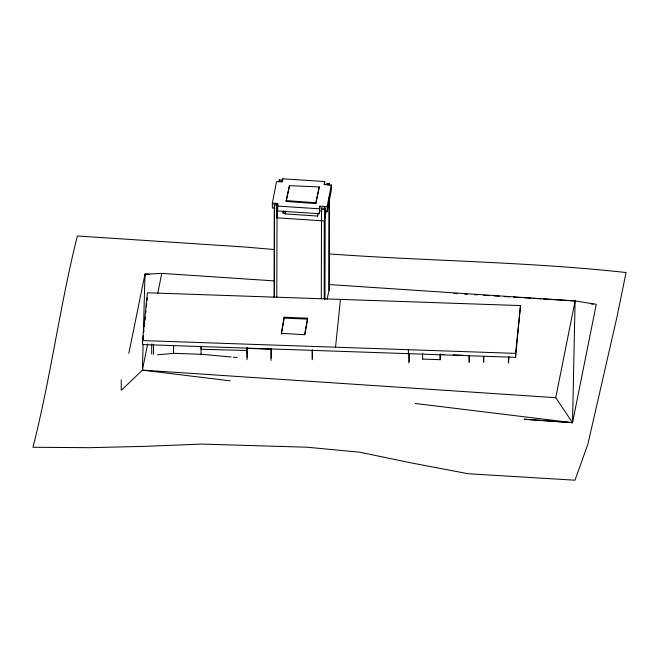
<?xml version="1.0" encoding="UTF-8"?>
<svg xmlns="http://www.w3.org/2000/svg" width="659" height="659" viewBox="0 0 659 659"><rect width="100%" height="100%" fill="white"/><g stroke="black" fill="none" stroke-linecap="round" stroke-linejoin="round"><path stroke-width="0.99" d="M328.948 284.531L575.101 300.949L572.531 422.691L524.325 419.239M121.964 389.7L142.41 370.127L143.094 344.616M143.225 339.509L143.341 335.431M143.415 332.367L144.98 274.202L161.768 273.386L274.589 280.907M142.492 340.579L147.41 292.777L520.503 305.578L515.585 357.343L142.492 344.55L142.492 340.579L515.585 353.372L520.503 305.578M142.492 344.55L142.698 342.515M143.011 339.459L143.324 336.411M143.744 332.342L143.95 330.307M144.37 326.246L144.683 323.19M144.996 320.142L145.318 317.086M145.73 313.025L145.944 310.99M146.364 306.921L146.677 303.873M146.99 300.817L147.303 297.769M247.001 349.542L247.232 347.277L247.232 357.45M247.001 352.771L247.232 350.506L201.061 349.254M335.538 347.194L340.456 299.4M440.253 354.245L440.179 359.69L422.576 359.081L422.641 358.414M508.542 361.742L509.053 356.733M284.218 317.201L281.36 333.33L304.656 334.706L307.58 318.19L284.218 317.201L281.36 334.261M304.829 334.665L307.415 320.093M274.21 208.079L272.356 207.956L272.356 203.071L276.558 181.579L282.126 181.942L282.736 178.795L324.673 181.53L324.673 184.462M324.673 181.53L324.071 184.586L331.353 185.039L327.136 206.605L319.862 206.135L319.335 213.697L277.406 210.971L277.925 203.433L272.356 203.071M277.406 210.971L277.752 209.208M319.335 213.697L319.862 206.135M324.92 206.465L324.92 211.498L327.136 211.638L331.353 190.072L331.353 185.039M230.271 380.861L142.41 370.127L147.649 343.924M157.732 293.535L161.768 273.386M274.144 297.44L274.391 203.738L277.044 203.919L276.846 217.824L324.236 220.913L324.236 298.568M276.796 297.621L277.044 203.919M285.388 211.275L285.388 213.195L283.057 213.046L283.452 211.053M318.165 213.096L317.572 216.061L285.248 213.911L285.388 213.195M321.287 298.478L321.534 208.038L324.854 208.26L324.854 299.516M329.508 183.523L329.261 184.759L326.6 184.578L326.848 183.342L329.508 183.523L329.508 185.566M324.607 299.73L324.854 208.26M324.632 218.953L326.197 211.111M327.177 299.186L329.138 289.383L329.138 203.557M415.195 403.465L572.531 422.691L555.743 397.698L575.101 300.949L596.271 304.301L572.531 422.691L524.325 419.223M128.81 353.339L144.98 274.202L149.082 274.457M286.195 200.591L289.458 185.665L319.286 186.925L315.826 203.582L286.195 201.432L286.195 200.591L315.826 202.75L319.286 186.925M286.195 201.432L289.458 185.665M157.493 354.839L173.556 353.315L201.061 354.262L231.169 356.989M439.981 354.427L444.009 354.567M453.087 354.88L463.17 355.226M284.218 318.132L307.58 319.121L307.58 318.19M453.969 293.42L457.049 293.609M464.233 294.054L467.313 294.252M474.496 294.697L477.577 294.886M483.739 295.273L488.871 295.586M494.003 295.907L499.135 296.229M504.267 296.55L509.399 296.863M513.509 297.118L520.692 297.571M523.773 297.761L530.956 298.206M533.016 298.338L541.228 298.848M543.28 298.972L575.101 300.949M277.406 206.078L319.335 208.804M276.063 208.203L277.925 208.326M319.862 211.028L321.889 211.16M274.144 204.974L276.796 205.155M321.287 209.274L324.607 209.496M149.082 274.474L144.98 274.202L144.98 276.129M591.148 303.956L593.199 304.096M142.41 370.127L555.743 397.698M329.138 253.913C428.053 261.153 527.381 261.672 626.05 272.529L617.162 316.196L587.877 444.166L575.002 480.205L468.162 473.73L413.242 463.302L359.625 452.206L307.242 447.23L201.242 444.075L145.903 446.332L89.533 447.683L32.95 447.272C50.784 377.459 59.837 305.834 77.367 235.98L244.415 247.001L273.996 249.489M233.179 357.17L237.199 357.532M515.585 353.372L515.585 357.343M508.542 356.824L508.542 362.376M508.468 356.461L508.468 363.101M483.739 356.173L483.739 361.865M483.591 356.659L483.591 362.343M469.216 361.816L469.216 355.432L469.142 362.524M440.179 353.957L440.179 359.69M422.576 353.43L422.576 359.081M409.247 353.43L409.247 361.478M408.893 353.446L408.893 363.043M408.391 349.698L408.391 353.669M329.508 197.865L329.261 290.298L329.261 197.049M327.136 206.605L327.136 211.638M321.534 208.038L321.534 220.345M317.572 213.178L317.572 216.061M315.826 202.75L315.826 203.582M312.358 349.896L312.358 358.512M312.234 350.135L312.234 359.715M285.248 211.02L285.248 213.911M283.057 211.119L283.057 213.046M282.736 178.795L282.736 180.755M274.391 203.738L274.391 297.234M271.31 348.825L271.31 358.068M270.948 360.498L270.948 349.212L247.001 348.389L247.001 359.715M201.168 346.181L201.168 349.188M201.061 346.247L201.061 354.262M173.556 345.308L173.556 353.315M153.481 344.097L153.481 354.212M151.71 344.031L151.71 354.155M121.231 379.815L121.231 390.219M279.268 179.833L279.012 181.126L281.739 181.307L281.994 180.014L279.268 179.833"/></g></svg>
